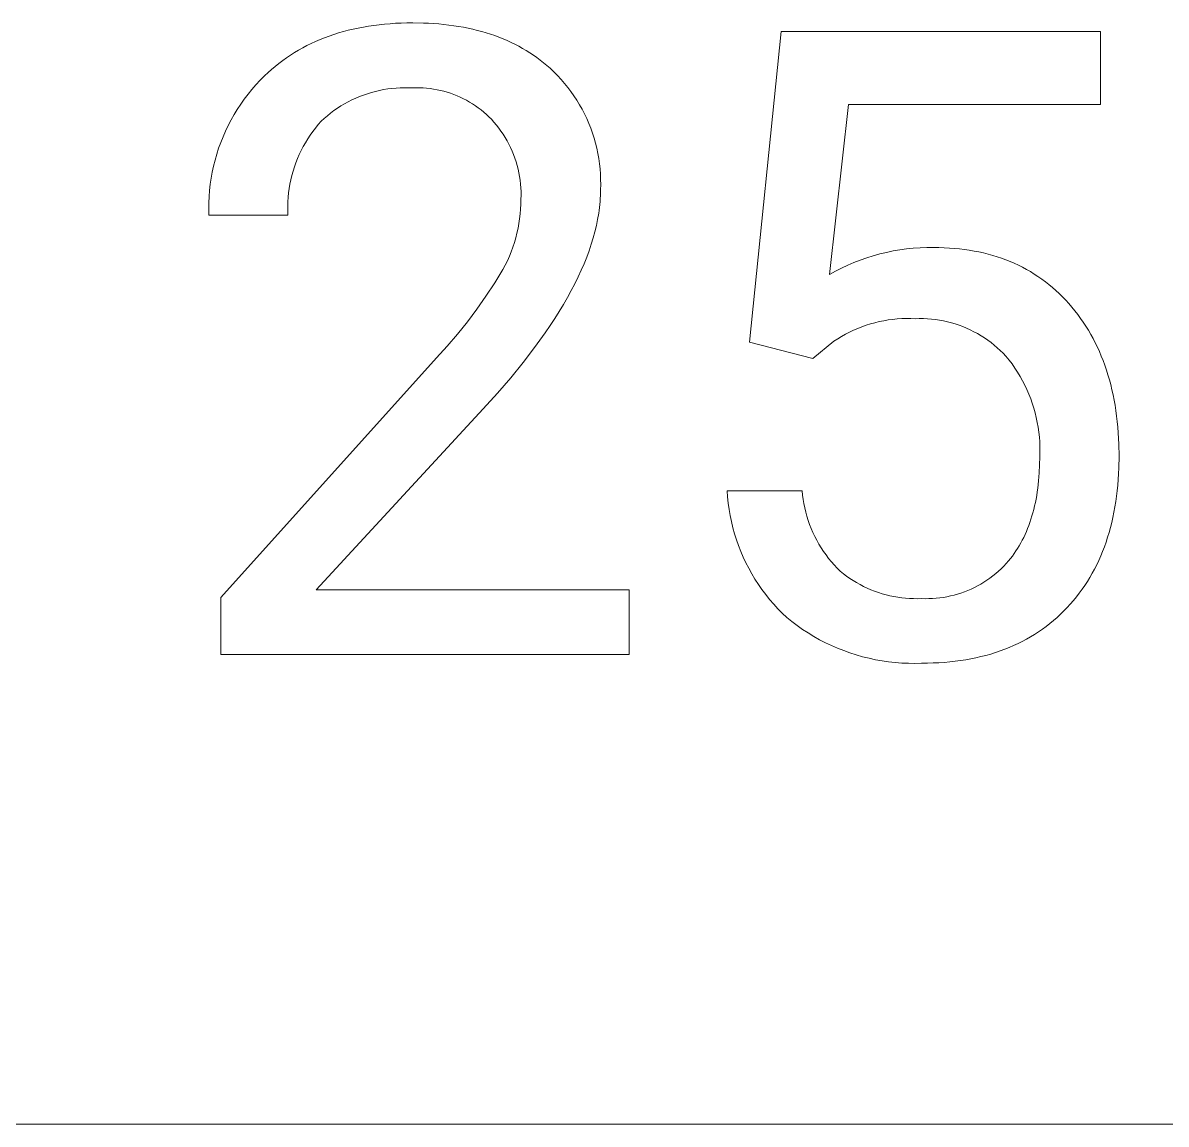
# Model space of a CAD drawing. Header units: millimetres. Extents: x -1576 to 3664, y -445 to 3215.
# Drawn here: x 2883.2 to 2974.2, y -152.5 to -64.8 of the extents above; entities that cross this region are included whole.
import ezdxf

# ---------------------------------------------------------------- set-up
doc = ezdxf.new("R2010")
doc.units = ezdxf.units.MM
doc.header["$MEASUREMENT"] = 0
doc.layers.add('Domyślny', color=7, linetype='Continuous', true_color=0x000000)

msp = doc.modelspace()

# ---------------------------------------------------------------- linework, layer by layer
at = {"layer": 'Domyślny', "color": 18, "lineweight": 15, "true_color": 0x000000}
for p, q in [((2908.287, -65.612), (2908.67, -65.501)), ((2908.67, -65.501), (2909.059, -65.398)), ((2909.059, -65.398), (2909.454, -65.304)), ((2909.454, -65.304), (2909.855, -65.218)), ((2909.855, -65.218), (2910.262, -65.14)), ((2910.262, -65.14), (2910.674, -65.07)), ((2910.674, -65.07), (2911.093, -65.008)), ((2911.093, -65.008), (2911.517, -64.955)), ((2911.517, -64.955), (2911.948, -64.91)), ((2911.948, -64.91), (2912.384, -64.873)), ((2912.384, -64.873), (2912.826, -64.845)), ((2912.826, -64.845), (2913.274, -64.824)), ((2913.274, -64.824), (2913.728, -64.812)), ((2913.728, -64.812), (2914.188, -64.808)), ((2914.188, -64.808), (2915.041, -64.822)), ((2915.041, -64.822), (2915.458, -64.839)), ((2915.458, -64.839), (2915.871, -64.864)), ((2915.871, -64.864), (2916.277, -64.896)), ((2916.277, -64.896), (2916.678, -64.935)), ((2916.678, -64.935), (2917.073, -64.981)), ((2917.073, -64.981), (2917.463, -65.033)), ((2917.463, -65.033), (2917.847, -65.093)), ((2917.847, -65.093), (2918.226, -65.16)), ((2918.226, -65.16), (2918.598, -65.235)), ((2918.598, -65.235), (2918.966, -65.316)), ((2918.966, -65.316), (2919.327, -65.404)), ((2919.327, -65.404), (2919.683, -65.499)), ((2919.683, -65.499), (2920.033, -65.601)), ((2941.005, -90.234), (2943.535, -65.492)), ((2943.535, -65.492), (2968.958, -65.492)), ((2968.958, -65.492), (2968.958, -71.32)), ((2906.111, -66.452), (2906.459, -66.291)), ((2906.459, -66.291), (2906.813, -66.139)), ((2906.813, -66.139), (2907.172, -65.995)), ((2907.172, -65.995), (2907.538, -65.859)), ((2907.538, -65.859), (2907.909, -65.731)), ((2907.909, -65.731), (2908.287, -65.612)), ((2920.033, -65.601), (2920.378, -65.711)), ((2920.378, -65.711), (2920.717, -65.827)), ((2920.717, -65.827), (2921.051, -65.951)), ((2921.051, -65.951), (2921.379, -66.081)), ((2921.379, -66.081), (2921.701, -66.219)), ((2921.701, -66.219), (2922.017, -66.363)), ((2922.017, -66.363), (2922.328, -66.515)), ((2904.459, -67.38), (2904.778, -67.178)), ((2904.778, -67.178), (2905.103, -66.984)), ((2905.103, -66.984), (2905.433, -66.798)), ((2905.433, -66.798), (2905.769, -66.621)), ((2905.769, -66.621), (2906.111, -66.452)), ((2922.328, -66.515), (2922.634, -66.674)), ((2922.634, -66.674), (2922.933, -66.839)), ((2922.933, -66.839), (2923.227, -67.012)), ((2923.227, -67.012), (2923.516, -67.192)), ((2923.516, -67.192), (2923.799, -67.379)), ((2903.243, -68.273), (2903.539, -68.037)), ((2903.539, -68.037), (2903.84, -67.81)), ((2903.84, -67.81), (2904.147, -67.591)), ((2904.147, -67.591), (2904.459, -67.38)), ((2923.799, -67.379), (2924.076, -67.573)), ((2924.076, -67.573), (2924.348, -67.774)), ((2924.348, -67.774), (2924.614, -67.982)), ((2924.614, -67.982), (2924.874, -68.197)), ((2924.874, -68.197), (2925.129, -68.42)), ((2902.046, -69.379), (2902.393, -69.03)), ((2902.393, -69.03), (2902.671, -68.77)), ((2902.671, -68.77), (2902.954, -68.517)), ((2902.954, -68.517), (2903.243, -68.273)), ((2925.129, -68.42), (2925.431, -68.706)), ((2925.431, -68.706), (2925.723, -69.002)), ((2925.723, -69.002), (2926.006, -69.308)), ((2901.388, -70.109), (2901.711, -69.738)), ((2901.711, -69.738), (2902.046, -69.379)), ((2912.198, -70.073), (2911.87, -70.126)), ((2912.528, -70.031), (2912.198, -70.073)), ((2912.859, -70), (2912.528, -70.031)), ((2913.191, -69.98), (2912.859, -70)), ((2913.523, -69.972), (2913.191, -69.98)), ((2913.856, -69.975), (2913.523, -69.972)), ((2914.188, -69.99), (2913.856, -69.975)), ((2914.466, -69.982), (2914.188, -69.99)), ((2914.744, -69.983), (2914.466, -69.982)), ((2915.022, -69.993), (2914.744, -69.983)), ((2915.299, -70.013), (2915.022, -69.993)), ((2915.576, -70.043), (2915.299, -70.013)), ((2915.851, -70.082), (2915.576, -70.043)), ((2916.125, -70.13), (2915.851, -70.082)), ((2926.006, -69.308), (2926.278, -69.623)), ((2926.278, -69.623), (2926.539, -69.947)), ((2926.539, -69.947), (2926.789, -70.28)), ((2900.497, -71.284), (2900.781, -70.882)), ((2900.781, -70.882), (2901.078, -70.491)), ((2901.078, -70.491), (2901.388, -70.109)), ((2909.347, -70.947), (2909.051, -71.097)), ((2909.649, -70.807), (2909.347, -70.947)), ((2909.955, -70.678), (2909.649, -70.807)), ((2910.266, -70.559), (2909.955, -70.678)), ((2910.58, -70.45), (2910.266, -70.559)), ((2910.898, -70.353), (2910.58, -70.45)), ((2911.219, -70.266), (2910.898, -70.353)), ((2911.543, -70.191), (2911.219, -70.266)), ((2911.87, -70.126), (2911.543, -70.191)), ((2916.397, -70.187), (2916.125, -70.13)), ((2916.667, -70.254), (2916.397, -70.187)), ((2916.934, -70.33), (2916.667, -70.254)), ((2917.199, -70.415), (2916.934, -70.33)), ((2917.461, -70.509), (2917.199, -70.415)), ((2917.719, -70.612), (2917.461, -70.509)), ((2917.974, -70.724), (2917.719, -70.612)), ((2918.224, -70.844), (2917.974, -70.724)), ((2918.471, -70.973), (2918.224, -70.844)), ((2918.713, -71.11), (2918.471, -70.973)), ((2926.789, -70.28), (2927.028, -70.621)), ((2927.028, -70.621), (2927.255, -70.97)), ((2927.255, -70.97), (2927.47, -71.326)), ((2899.97, -72.114), (2900.226, -71.694)), ((2900.226, -71.694), (2900.497, -71.284)), ((2907.92, -71.796), (2907.653, -71.994)), ((2908.193, -71.607), (2907.92, -71.796)), ((2908.473, -71.427), (2908.193, -71.607)), ((2908.759, -71.257), (2908.473, -71.427)), ((2909.051, -71.097), (2908.759, -71.257)), ((2918.95, -71.255), (2918.713, -71.11)), ((2919.182, -71.408), (2918.95, -71.255)), ((2919.409, -71.569), (2919.182, -71.408)), ((2919.63, -71.738), (2919.409, -71.569)), ((2919.845, -71.914), (2919.63, -71.738)), ((2927.47, -71.326), (2927.674, -71.689)), ((2927.674, -71.689), (2927.865, -72.059)), ((2948.875, -71.32), (2947.374, -84.842)), ((2968.958, -71.32), (2948.875, -71.32)), ((2899.5, -72.978), (2899.728, -72.542)), ((2899.728, -72.542), (2899.97, -72.114)), ((2906.895, -72.642), (2906.662, -72.909)), ((2907.14, -72.418), (2906.895, -72.642)), ((2907.393, -72.202), (2907.14, -72.418)), ((2907.653, -71.994), (2907.393, -72.202)), ((2920.054, -72.098), (2919.845, -71.914)), ((2920.256, -72.288), (2920.054, -72.098)), ((2920.452, -72.485), (2920.256, -72.288)), ((2920.655, -72.711), (2920.452, -72.485)), ((2920.849, -72.943), (2920.655, -72.711)), ((2927.865, -72.059), (2928.043, -72.435)), ((2928.043, -72.435), (2928.209, -72.817)), ((2899.09, -73.871), (2899.288, -73.421)), ((2899.288, -73.421), (2899.5, -72.978)), ((2906.226, -73.465), (2906.022, -73.753)), ((2906.439, -73.183), (2906.226, -73.465)), ((2906.662, -72.909), (2906.439, -73.183)), ((2921.036, -73.182), (2920.849, -72.943)), ((2921.214, -73.427), (2921.036, -73.182)), ((2921.384, -73.678), (2921.214, -73.427)), ((2921.545, -73.935), (2921.384, -73.678)), ((2928.209, -72.817), (2928.362, -73.204)), ((2928.362, -73.204), (2928.502, -73.596)), ((2928.502, -73.596), (2928.628, -73.992)), ((2898.74, -74.79), (2898.907, -74.327)), ((2898.907, -74.327), (2899.09, -73.871)), ((2905.645, -74.351), (2905.473, -74.66)), ((2905.829, -74.049), (2905.645, -74.351)), ((2906.022, -73.753), (2905.829, -74.049)), ((2921.697, -74.197), (2921.545, -73.935)), ((2921.84, -74.464), (2921.697, -74.197)), ((2921.973, -74.736), (2921.84, -74.464)), ((2928.628, -73.992), (2928.742, -74.393)), ((2928.742, -74.393), (2928.841, -74.797)), ((2898.453, -75.73), (2898.589, -75.257)), ((2898.589, -75.257), (2898.74, -74.79)), ((2905.159, -75.293), (2905.019, -75.617)), ((2905.31, -74.974), (2905.159, -75.293)), ((2905.473, -74.66), (2905.31, -74.974)), ((2922.098, -75.012), (2921.973, -74.736)), ((2922.212, -75.293), (2922.098, -75.012)), ((2922.318, -75.577), (2922.212, -75.293)), ((2928.841, -74.797), (2928.927, -75.204)), ((2928.927, -75.204), (2929, -75.614)), ((2898.229, -76.687), (2898.333, -76.207)), ((2898.333, -76.207), (2898.453, -75.73)), ((2904.772, -76.28), (2904.666, -76.617)), ((2904.89, -75.946), (2904.772, -76.28)), ((2905.019, -75.617), (2904.89, -75.946)), ((2922.413, -75.865), (2922.318, -75.577)), ((2922.498, -76.155), (2922.413, -75.865)), ((2922.574, -76.449), (2922.498, -76.155)), ((2922.639, -76.745), (2922.574, -76.449)), ((2929, -75.614), (2929.058, -76.026)), ((2929.058, -76.026), (2929.103, -76.44)), ((2929.103, -76.44), (2929.133, -76.855)), ((2898.07, -77.657), (2898.142, -77.171)), ((2898.142, -77.171), (2898.229, -76.687)), ((2904.489, -77.301), (2904.418, -77.647)), ((2904.572, -76.957), (2904.489, -77.301)), ((2904.666, -76.617), (2904.572, -76.957)), ((2922.694, -77.043), (2922.639, -76.745)), ((2922.739, -77.342), (2922.694, -77.043)), ((2922.773, -77.643), (2922.739, -77.342)), ((2929.133, -76.855), (2929.15, -77.271)), ((2929.15, -77.271), (2929.153, -77.688)), ((2897.977, -78.636), (2898.016, -78.146)), ((2898.016, -78.146), (2898.07, -77.657)), ((2904.36, -77.996), (2904.313, -78.346)), ((2904.418, -77.647), (2904.36, -77.996)), ((2922.798, -77.945), (2922.773, -77.643)), ((2922.811, -78.248), (2922.798, -77.945)), ((2922.815, -78.551), (2922.811, -78.248)), ((2929.142, -78.104), (2929.14, -78.333)), ((2929.153, -77.688), (2929.142, -78.104)), ((2897.95, -79.619), (2897.955, -79.127)), ((2897.955, -79.127), (2897.977, -78.636)), ((2904.255, -79.05), (2904.245, -79.404)), ((2904.278, -78.698), (2904.255, -79.05)), ((2904.313, -78.346), (2904.278, -78.698)), ((2922.801, -79.242), (2922.808, -78.854)), ((2922.808, -78.854), (2922.815, -78.551)), ((2929.105, -79.028), (2929.085, -79.262)), ((2929.121, -78.795), (2929.105, -79.028)), ((2929.133, -78.563), (2929.121, -78.795)), ((2929.14, -78.333), (2929.133, -78.563)), ((2897.961, -80.11), (2897.95, -79.619)), ((2904.245, -79.404), (2904.246, -79.757)), ((2904.246, -79.757), (2904.26, -80.11)), ((2922.702, -80.402), (2922.747, -80.017)), ((2922.747, -80.017), (2922.78, -79.63)), ((2922.78, -79.63), (2922.801, -79.242)), ((2928.996, -79.974), (2928.914, -80.456)), ((2929.03, -79.736), (2928.996, -79.974)), ((2929.06, -79.498), (2929.03, -79.736)), ((2929.085, -79.262), (2929.06, -79.498)), ((2904.26, -80.11), (2897.961, -80.11)), ((2922.572, -81.168), (2922.643, -80.786)), ((2922.643, -80.786), (2922.702, -80.402)), ((2928.814, -80.943), (2928.696, -81.436)), ((2928.914, -80.456), (2928.814, -80.943)), ((2922.392, -81.923), (2922.488, -81.547)), ((2922.488, -81.547), (2922.572, -81.168)), ((2928.696, -81.436), (2928.559, -81.934)), ((2922.029, -83.029), (2922.162, -82.664)), ((2922.162, -82.664), (2922.283, -82.296)), ((2922.283, -82.296), (2922.392, -81.923)), ((2928.404, -82.438), (2928.231, -82.948)), ((2928.559, -81.934), (2928.404, -82.438)), ((2952.964, -82.88), (2953.5, -82.807)), ((2953.5, -82.807), (2954.039, -82.752)), ((2954.039, -82.752), (2954.579, -82.715)), ((2954.579, -82.715), (2955.121, -82.697)), ((2955.121, -82.697), (2955.662, -82.696)), ((2955.662, -82.696), (2956.085, -82.701)), ((2956.085, -82.701), (2956.502, -82.714)), ((2956.502, -82.714), (2956.913, -82.735)), ((2956.913, -82.735), (2957.319, -82.766)), ((2957.319, -82.766), (2957.719, -82.805)), ((2957.719, -82.805), (2958.113, -82.853)), ((2921.726, -83.744), (2921.883, -83.389)), ((2921.883, -83.389), (2922.029, -83.029)), ((2928.04, -83.463), (2927.831, -83.983)), ((2928.231, -82.948), (2928.04, -83.463)), ((2949.318, -83.89), (2949.823, -83.694)), ((2949.823, -83.694), (2950.334, -83.514)), ((2950.334, -83.514), (2950.851, -83.352)), ((2950.851, -83.352), (2951.373, -83.207)), ((2951.373, -83.207), (2951.899, -83.081)), ((2951.899, -83.081), (2952.43, -82.971)), ((2952.43, -82.971), (2952.964, -82.88)), ((2958.113, -82.853), (2958.502, -82.909)), ((2958.502, -82.909), (2958.885, -82.975)), ((2958.885, -82.975), (2959.263, -83.049)), ((2959.263, -83.049), (2959.635, -83.131)), ((2959.635, -83.131), (2960.002, -83.223)), ((2960.002, -83.223), (2960.363, -83.323)), ((2960.363, -83.323), (2960.719, -83.432)), ((2960.719, -83.432), (2961.069, -83.549)), ((2961.069, -83.549), (2961.413, -83.676)), ((2961.413, -83.676), (2961.752, -83.811)), ((2920.717, -85.512), (2921.377, -84.438)), ((2921.377, -84.438), (2921.557, -84.094)), ((2921.557, -84.094), (2921.726, -83.744)), ((2927.603, -84.51), (2927.357, -85.041)), ((2927.831, -83.983), (2927.603, -84.51)), ((2947.374, -84.842), (2947.848, -84.58)), ((2947.848, -84.58), (2948.33, -84.333)), ((2948.33, -84.333), (2948.82, -84.103)), ((2948.82, -84.103), (2949.318, -83.89)), ((2961.752, -83.811), (2962.085, -83.955)), ((2962.085, -83.955), (2962.413, -84.107)), ((2962.413, -84.107), (2962.736, -84.269)), ((2962.736, -84.269), (2963.053, -84.439)), ((2963.053, -84.439), (2963.364, -84.617)), ((2963.364, -84.617), (2963.67, -84.805)), ((2920.024, -86.566), (2920.717, -85.512)), ((2927.357, -85.041), (2927.093, -85.579)), ((2963.67, -84.805), (2963.97, -85.001)), ((2963.97, -85.001), (2964.265, -85.206)), ((2964.265, -85.206), (2964.555, -85.42)), ((2964.555, -85.42), (2964.839, -85.643)), ((2926.81, -86.121), (2926.51, -86.67)), ((2927.093, -85.579), (2926.81, -86.121)), ((2964.839, -85.643), (2965.117, -85.874)), ((2965.117, -85.874), (2965.39, -86.115)), ((2965.39, -86.115), (2965.658, -86.364)), ((2965.658, -86.364), (2965.92, -86.621)), ((2919.299, -87.598), (2920.024, -86.566)), ((2926.191, -87.224), (2925.853, -87.783)), ((2926.51, -86.67), (2926.191, -87.224)), ((2965.92, -86.621), (2966.177, -86.888)), ((2966.177, -86.888), (2966.428, -87.163)), ((2966.428, -87.163), (2966.673, -87.448)), ((2918.542, -88.607), (2919.299, -87.598)), ((2925.853, -87.783), (2925.498, -88.348)), ((2966.673, -87.448), (2966.91, -87.738)), ((2966.91, -87.738), (2967.14, -88.035)), ((2967.14, -88.035), (2967.361, -88.338)), ((2917.755, -89.592), (2918.542, -88.607)), ((2925.124, -88.918), (2924.732, -89.494)), ((2925.498, -88.348), (2925.124, -88.918)), ((2949.62, -89.139), (2949.29, -89.282)), ((2949.955, -89.007), (2949.62, -89.139)), ((2950.295, -88.887), (2949.955, -89.007)), ((2950.638, -88.779), (2950.295, -88.887)), ((2950.985, -88.683), (2950.638, -88.779)), ((2951.335, -88.598), (2950.985, -88.683)), ((2951.688, -88.526), (2951.335, -88.598)), ((2952.043, -88.466), (2951.688, -88.526)), ((2952.399, -88.419), (2952.043, -88.466)), ((2952.758, -88.384), (2952.399, -88.419)), ((2953.117, -88.361), (2952.758, -88.384)), ((2953.477, -88.351), (2953.117, -88.361)), ((2953.837, -88.353), (2953.477, -88.351)), ((2954.197, -88.367), (2953.837, -88.353)), ((2954.519, -88.358), (2954.197, -88.367)), ((2954.842, -88.361), (2954.519, -88.358)), ((2955.164, -88.375), (2954.842, -88.361)), ((2955.486, -88.4), (2955.164, -88.375)), ((2955.807, -88.436), (2955.486, -88.4)), ((2956.126, -88.483), (2955.807, -88.436)), ((2956.444, -88.542), (2956.126, -88.483)), ((2956.759, -88.611), (2956.444, -88.542)), ((2957.071, -88.692), (2956.759, -88.611)), ((2957.381, -88.783), (2957.071, -88.692)), ((2957.687, -88.885), (2957.381, -88.783)), ((2957.99, -88.998), (2957.687, -88.885)), ((2958.288, -89.121), (2957.99, -88.998)), ((2958.582, -89.255), (2958.288, -89.121)), ((2967.361, -88.338), (2967.576, -88.647)), ((2967.576, -88.647), (2967.782, -88.962)), ((2967.782, -88.962), (2967.981, -89.283)), ((2916.937, -90.552), (2917.755, -89.592)), ((2924.732, -89.494), (2923.893, -90.662)), ((2948.024, -89.966), (2947.723, -90.164)), ((2948.331, -89.779), (2948.024, -89.966)), ((2948.645, -89.602), (2948.331, -89.779)), ((2948.965, -89.437), (2948.645, -89.602)), ((2949.29, -89.282), (2948.965, -89.437)), ((2958.871, -89.399), (2958.582, -89.255)), ((2959.154, -89.552), (2958.871, -89.399)), ((2959.433, -89.716), (2959.154, -89.552)), ((2959.705, -89.889), (2959.433, -89.716)), ((2959.971, -90.072), (2959.705, -89.889)), ((2960.231, -90.263), (2959.971, -90.072)), ((2967.981, -89.283), (2968.172, -89.61)), ((2968.172, -89.61), (2968.355, -89.944)), ((2968.355, -89.944), (2968.53, -90.283)), ((2916.09, -91.487), (2916.937, -90.552)), ((2923.893, -90.662), (2922.981, -91.852)), ((2946.048, -91.525), (2941.005, -90.234)), ((2947.723, -90.164), (2946.048, -91.525)), ((2960.484, -90.464), (2960.231, -90.263)), ((2960.729, -90.673), (2960.484, -90.464)), ((2960.968, -90.891), (2960.729, -90.673)), ((2961.198, -91.117), (2960.968, -90.891)), ((2968.53, -90.283), (2968.698, -90.629)), ((2968.698, -90.629), (2968.858, -90.981)), ((2968.858, -90.981), (2969.01, -91.339)), ((2898.92, -110.576), (2916.09, -91.487)), ((2922.981, -91.852), (2921.996, -93.064)), ((2961.42, -91.351), (2961.198, -91.117)), ((2961.667, -91.657), (2961.42, -91.351)), ((2961.904, -91.971), (2961.667, -91.657)), ((2969.01, -91.339), (2969.155, -91.703)), ((2969.155, -91.703), (2969.292, -92.074)), ((2962.129, -92.292), (2961.904, -91.971)), ((2962.344, -92.622), (2962.129, -92.292)), ((2962.547, -92.958), (2962.344, -92.622)), ((2969.292, -92.074), (2969.421, -92.45)), ((2969.421, -92.45), (2969.542, -92.833)), ((2969.542, -92.833), (2969.655, -93.221)), ((2921.996, -93.064), (2920.938, -94.297)), ((2962.739, -93.301), (2962.547, -92.958)), ((2962.919, -93.65), (2962.739, -93.301)), ((2963.087, -94.005), (2962.919, -93.65)), ((2969.655, -93.221), (2969.761, -93.616)), ((2969.761, -93.616), (2969.859, -94.017)), ((2920.938, -94.297), (2919.807, -95.553)), ((2963.243, -94.366), (2963.087, -94.005)), ((2963.387, -94.732), (2963.243, -94.366)), ((2969.859, -94.017), (2969.949, -94.424)), ((2969.949, -94.424), (2970.031, -94.838)), ((2919.807, -95.553), (2906.511, -109.965)), ((2963.518, -95.102), (2963.387, -94.732)), ((2963.637, -95.477), (2963.518, -95.102)), ((2963.743, -95.855), (2963.637, -95.477)), ((2970.031, -94.838), (2970.106, -95.257)), ((2970.106, -95.257), (2970.173, -95.683)), ((2963.836, -96.237), (2963.743, -95.855)), ((2963.916, -96.622), (2963.836, -96.237)), ((2970.173, -95.683), (2970.232, -96.114)), ((2970.232, -96.114), (2970.283, -96.552)), ((2963.983, -97.009), (2963.916, -96.622)), ((2964.037, -97.398), (2963.983, -97.009)), ((2970.283, -96.552), (2970.326, -96.996)), ((2970.326, -96.996), (2970.361, -97.446)), ((2964.078, -97.789), (2964.037, -97.398)), ((2964.105, -98.181), (2964.078, -97.789)), ((2964.119, -98.574), (2964.105, -98.181)), ((2970.361, -97.446), (2970.389, -97.902)), ((2970.389, -97.902), (2970.408, -98.364)), ((2964.108, -99.36), (2964.12, -98.967)), ((2964.12, -98.967), (2964.119, -98.574)), ((2970.408, -98.364), (2970.424, -99.308)), ((2964.069, -100.646), (2964.098, -100.012)), ((2964.098, -100.012), (2964.108, -99.36)), ((2970.424, -99.308), (2970.408, -100.25)), ((2964.021, -101.262), (2964.069, -100.646)), ((2970.388, -100.712), (2970.359, -101.168)), ((2970.408, -100.25), (2970.388, -100.712)), ((2963.913, -102.152), (2963.954, -101.86)), ((2963.954, -101.86), (2963.99, -101.563)), ((2963.99, -101.563), (2964.021, -101.262)), ((2970.323, -101.618), (2970.279, -102.061)), ((2970.359, -101.168), (2970.323, -101.618)), ((2939.259, -102.56), (2939.226, -102.064)), ((2939.226, -102.064), (2945.193, -102.064)), ((2939.31, -103.055), (2939.259, -102.56)), ((2945.193, -102.064), (2945.227, -102.408)), ((2945.227, -102.408), (2945.273, -102.75)), ((2945.273, -102.75), (2945.33, -103.09)), ((2963.761, -103.002), (2963.816, -102.723)), ((2963.816, -102.723), (2963.867, -102.44)), ((2963.867, -102.44), (2963.913, -102.152)), ((2970.226, -102.498), (2970.166, -102.929)), ((2970.279, -102.061), (2970.226, -102.498)), ((2939.377, -103.547), (2939.31, -103.055)), ((2939.461, -104.037), (2939.377, -103.547)), ((2945.33, -103.09), (2945.399, -103.428)), ((2945.399, -103.428), (2945.48, -103.763)), ((2963.565, -103.812), (2963.635, -103.547)), ((2963.635, -103.547), (2963.7, -103.277)), ((2963.7, -103.277), (2963.761, -103.002)), ((2970.097, -103.353), (2970.02, -103.771)), ((2970.166, -102.929), (2970.097, -103.353)), ((2939.561, -104.524), (2939.461, -104.037)), ((2939.678, -105.007), (2939.561, -104.524)), ((2945.48, -103.763), (2945.572, -104.095)), ((2945.572, -104.095), (2945.675, -104.424)), ((2945.675, -104.424), (2945.79, -104.75)), ((2963.237, -104.83), (2963.326, -104.582)), ((2963.326, -104.582), (2963.411, -104.33)), ((2963.411, -104.33), (2963.49, -104.073)), ((2963.49, -104.073), (2963.565, -103.812)), ((2969.843, -104.589), (2969.742, -104.988)), ((2969.935, -104.183), (2969.843, -104.589)), ((2970.02, -103.771), (2969.935, -104.183)), ((2939.811, -105.486), (2939.678, -105.007)), ((2939.96, -105.96), (2939.811, -105.486)), ((2945.79, -104.75), (2945.916, -105.071)), ((2945.916, -105.071), (2946.053, -105.387)), ((2946.053, -105.387), (2946.201, -105.699)), ((2962.83, -105.777), (2962.939, -105.547)), ((2962.939, -105.547), (2963.043, -105.312)), ((2963.043, -105.312), (2963.142, -105.073)), ((2963.142, -105.073), (2963.237, -104.83)), ((2969.633, -105.381), (2969.515, -105.767)), ((2969.742, -104.988), (2969.633, -105.381)), ((2940.125, -106.429), (2939.96, -105.96)), ((2940.306, -106.892), (2940.125, -106.429)), ((2946.201, -105.699), (2946.359, -106.005)), ((2946.359, -106.005), (2946.528, -106.306)), ((2946.528, -106.306), (2946.707, -106.601)), ((2962.346, -106.652), (2962.474, -106.44)), ((2962.474, -106.44), (2962.598, -106.223)), ((2962.598, -106.223), (2962.716, -106.002)), ((2962.716, -106.002), (2962.83, -105.777)), ((2969.39, -106.147), (2969.257, -106.521)), ((2969.515, -105.767), (2969.39, -106.147)), ((2940.502, -107.348), (2940.306, -106.892)), ((2940.714, -107.798), (2940.502, -107.348)), ((2946.707, -106.601), (2946.897, -106.889)), ((2946.897, -106.889), (2947.096, -107.171)), ((2947.096, -107.171), (2947.304, -107.446)), ((2961.783, -107.458), (2961.931, -107.263)), ((2961.931, -107.263), (2962.074, -107.064)), ((2962.074, -107.064), (2962.212, -106.86)), ((2962.212, -106.86), (2962.346, -106.652)), ((2968.966, -107.25), (2968.809, -107.605)), ((2969.116, -106.889), (2968.966, -107.25)), ((2969.257, -106.521), (2969.116, -106.889)), ((2940.941, -108.24), (2940.714, -107.798)), ((2941.182, -108.675), (2940.941, -108.24)), ((2947.304, -107.446), (2947.522, -107.713)), ((2947.522, -107.713), (2947.749, -107.973)), ((2947.749, -107.973), (2947.985, -108.225)), ((2947.985, -108.225), (2948.229, -108.468)), ((2960.82, -108.475), (2961.033, -108.278)), ((2961.033, -108.278), (2961.239, -108.075)), ((2961.239, -108.075), (2961.438, -107.865)), ((2961.438, -107.865), (2961.63, -107.648)), ((2961.63, -107.648), (2961.783, -107.458)), ((2968.469, -108.296), (2968.288, -108.631)), ((2968.643, -107.953), (2968.469, -108.296)), ((2968.809, -107.605), (2968.643, -107.953)), ((2941.438, -109.101), (2941.182, -108.675)), ((2941.709, -109.518), (2941.438, -109.101)), ((2948.229, -108.468), (2948.476, -108.668)), ((2948.476, -108.668), (2948.73, -108.859)), ((2948.73, -108.859), (2948.991, -109.041)), ((2948.991, -109.041), (2949.257, -109.214)), ((2949.257, -109.214), (2949.529, -109.379)), ((2959.665, -109.343), (2959.907, -109.185)), ((2959.907, -109.185), (2960.144, -109.019)), ((2960.144, -109.019), (2960.376, -108.845)), ((2960.376, -108.845), (2960.601, -108.664)), ((2960.601, -108.664), (2960.82, -108.475)), ((2968.098, -108.961), (2967.9, -109.284)), ((2968.288, -108.631), (2968.098, -108.961)), ((2906.511, -109.965), (2931.428, -109.965)), ((2931.428, -109.965), (2931.428, -115.113)), ((2941.993, -109.926), (2941.709, -109.518)), ((2942.291, -110.323), (2941.993, -109.926)), ((2949.529, -109.379), (2949.806, -109.534)), ((2949.806, -109.534), (2950.088, -109.68)), ((2950.088, -109.68), (2950.375, -109.816)), ((2950.375, -109.816), (2950.667, -109.942)), ((2950.667, -109.942), (2950.962, -110.059)), ((2950.962, -110.059), (2951.262, -110.165)), ((2957.838, -110.209), (2958.111, -110.112)), ((2958.111, -110.112), (2958.38, -110.006)), ((2958.38, -110.006), (2958.646, -109.891)), ((2958.646, -109.891), (2958.907, -109.767)), ((2958.907, -109.767), (2959.164, -109.634)), ((2959.164, -109.634), (2959.417, -109.493)), ((2959.417, -109.493), (2959.665, -109.343)), ((2967.48, -109.91), (2967.258, -110.214)), ((2967.694, -109.6), (2967.48, -109.91)), ((2967.9, -109.284), (2967.694, -109.6)), ((2898.92, -115.113), (2898.92, -110.576)), ((2942.602, -110.711), (2942.291, -110.323)), ((2942.926, -111.088), (2942.602, -110.711)), ((2951.262, -110.165), (2951.564, -110.261)), ((2951.564, -110.261), (2951.87, -110.348)), ((2951.87, -110.348), (2952.179, -110.423)), ((2952.179, -110.423), (2952.49, -110.489)), ((2952.49, -110.489), (2952.803, -110.544)), ((2952.803, -110.544), (2953.117, -110.588)), ((2953.117, -110.588), (2953.433, -110.621)), ((2953.433, -110.621), (2953.75, -110.644)), ((2953.75, -110.644), (2954.067, -110.657)), ((2954.067, -110.657), (2954.385, -110.658)), ((2954.385, -110.658), (2954.703, -110.649)), ((2954.703, -110.649), (2954.992, -110.658)), ((2954.992, -110.658), (2955.281, -110.656)), ((2955.281, -110.656), (2955.571, -110.645)), ((2955.571, -110.645), (2955.859, -110.624)), ((2955.859, -110.624), (2956.147, -110.594)), ((2956.147, -110.594), (2956.434, -110.553)), ((2956.434, -110.553), (2956.719, -110.503)), ((2956.719, -110.503), (2957.002, -110.444)), ((2957.002, -110.444), (2957.283, -110.375)), ((2957.283, -110.375), (2957.562, -110.297)), ((2957.562, -110.297), (2957.838, -110.209)), ((2966.789, -110.802), (2966.543, -111.087)), ((2967.028, -110.511), (2966.789, -110.802)), ((2967.258, -110.214), (2967.028, -110.511)), ((2943.262, -111.454), (2942.926, -111.088)), ((2943.611, -111.808), (2943.262, -111.454)), ((2943.972, -112.15), (2943.611, -111.808)), ((2965.759, -111.9), (2965.484, -112.155)), ((2966.027, -111.637), (2965.759, -111.9)), ((2966.289, -111.365), (2966.027, -111.637)), ((2966.543, -111.087), (2966.289, -111.365)), ((2944.382, -112.481), (2943.972, -112.15)), ((2944.802, -112.799), (2944.382, -112.481)), ((2945.233, -113.102), (2944.802, -112.799)), ((2964.915, -112.64), (2964.62, -112.869)), ((2965.203, -112.402), (2964.915, -112.64)), ((2965.484, -112.155), (2965.203, -112.402)), ((2945.675, -113.39), (2945.233, -113.102)), ((2946.125, -113.663), (2945.675, -113.39)), ((2946.584, -113.922), (2946.125, -113.663)), ((2963.378, -113.699), (2963.051, -113.885)), ((2963.698, -113.505), (2963.378, -113.699)), ((2964.012, -113.301), (2963.698, -113.505)), ((2964.32, -113.089), (2964.012, -113.301)), ((2964.62, -112.869), (2964.32, -113.089)), ((2947.052, -114.164), (2946.584, -113.922)), ((2947.528, -114.391), (2947.052, -114.164)), ((2948.011, -114.602), (2947.528, -114.391)), ((2948.501, -114.796), (2948.011, -114.602)), ((2961.679, -114.544), (2961.32, -114.687)), ((2962.032, -114.392), (2961.679, -114.544)), ((2962.378, -114.232), (2962.032, -114.392)), ((2962.718, -114.063), (2962.378, -114.232)), ((2963.051, -113.885), (2962.718, -114.063)), ((2931.428, -115.113), (2898.92, -115.113)), ((2948.997, -114.974), (2948.501, -114.796)), ((2949.499, -115.136), (2948.997, -114.974)), ((2950.006, -115.28), (2949.499, -115.136)), ((2950.517, -115.407), (2950.006, -115.28)), ((2951.032, -115.517), (2950.517, -115.407)), ((2951.551, -115.61), (2951.032, -115.517)), ((2957.799, -115.584), (2957.376, -115.64)), ((2958.216, -115.519), (2957.799, -115.584)), ((2958.626, -115.445), (2958.216, -115.519)), ((2959.03, -115.363), (2958.626, -115.445)), ((2959.428, -115.272), (2959.03, -115.363)), ((2959.819, -115.172), (2959.428, -115.272)), ((2960.204, -115.064), (2959.819, -115.172)), ((2960.583, -114.946), (2960.204, -115.064)), ((2960.955, -114.821), (2960.583, -114.946)), ((2961.32, -114.687), (2960.955, -114.821)), ((2952.073, -115.685), (2951.551, -115.61)), ((2952.597, -115.742), (2952.073, -115.685)), ((2953.122, -115.782), (2952.597, -115.742)), ((2953.649, -115.805), (2953.122, -115.782)), ((2954.176, -115.81), (2953.649, -115.805)), ((2954.703, -115.797), (2954.176, -115.81)), ((2955.164, -115.792), (2954.703, -115.797)), ((2955.619, -115.779), (2955.164, -115.792)), ((2956.068, -115.758), (2955.619, -115.779)), ((2956.51, -115.727), (2956.068, -115.758)), ((2956.946, -115.688), (2956.51, -115.727)), ((2957.376, -115.64), (2956.946, -115.688)), ((1684.04, -152.499), (3664.239, -152.499))]:
    msp.add_line(p, q, dxfattribs=at)

doc.saveas('drawing.dxf')
